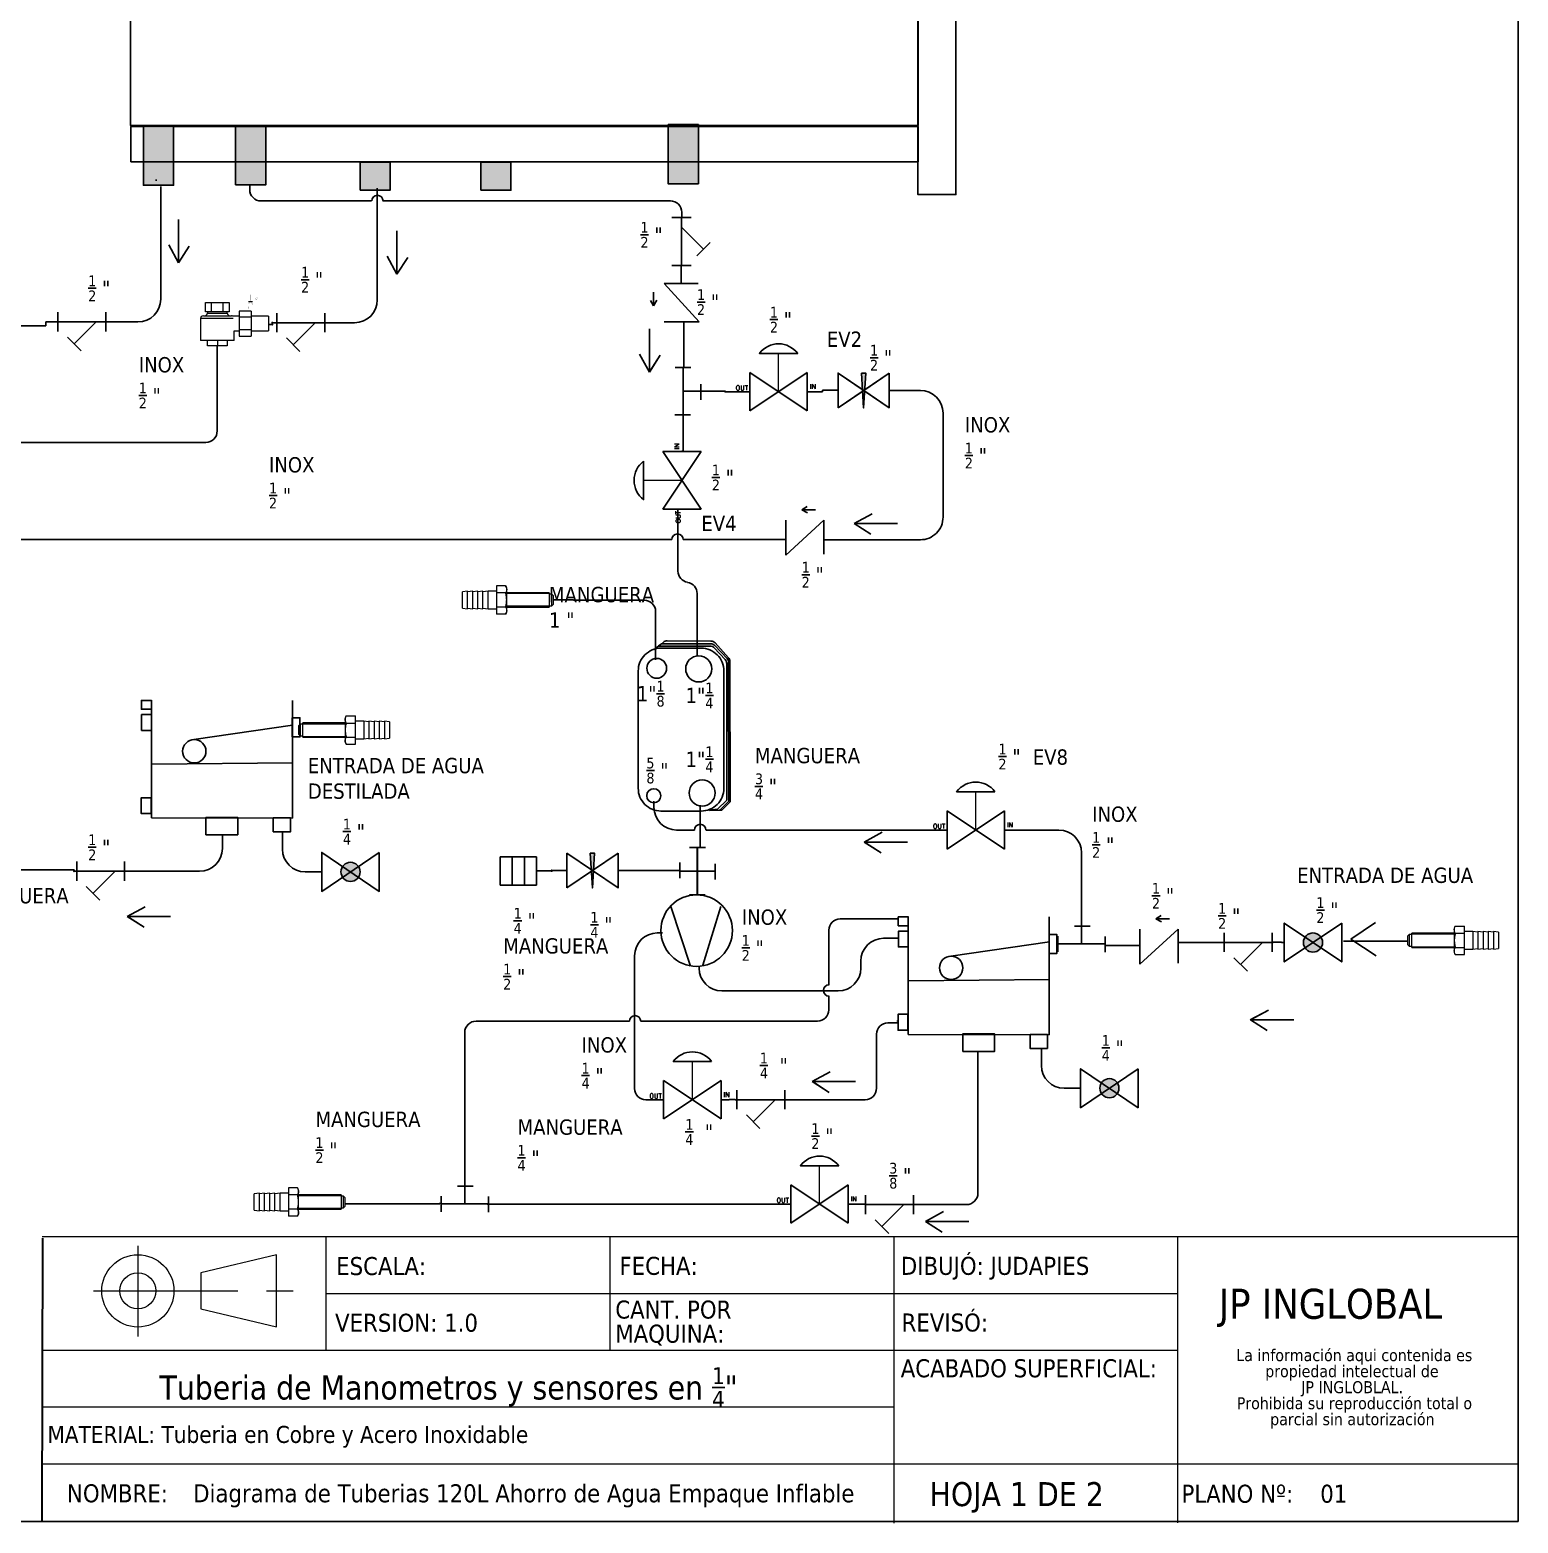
# Model space of a CAD drawing. Header units: millimetres. Extents: x -66 to 265, y 10 to 221.
# Drawn here: x 133.9 to 265, y 9.9 to 141.4 of the extents above; entities that cross this region are included whole.
import ezdxf
from ezdxf.enums import TextEntityAlignment as Align

# ---------------------------------------------------------------- set-up
doc = ezdxf.new("R2010")
doc.units = ezdxf.units.MM
doc.linetypes.add('CENTERX2', pattern=[20.32, 12.7, -2.54, 2.54, -2.54])
for name, color, linetype in [('CONTORNO', 179, 'Continuous'), ('SYMS', 7, 'Continuous'), ('TERMS', 123, 'Continuous'), ('WIRENO', 250, 'Continuous'), ('WIRES', 7, 'Continuous')]:
    doc.layers.add(name, color=color, linetype=linetype)
doc.styles.add('SLDTEXTSTYLE0', font='tahoma.ttf')
doc.styles.add('SLDTEXTSTYLE1', font='tahomabd.ttf')
doc.styles.get("Standard").update_dxf_attribs({"font": 'tahoma.ttf'})
doc.styles.add('WD', font='romans.shx')

# ---------------------------------------------------------------- blocks, each defined once
blk = doc.blocks.new('SW_NOTE_2')
at = {"layer": 'CONTORNO', "color": 0, "char_height": 1.0583, "attachment_point": 2, "style": 'SLDTEXTSTYLE0'}
for s, insert in [('La información aqui contenida es ', (10.29, 1.34)), ('propiedad intelectual de', (10.08, -0.07)), ('JP INGLOBLAL.', (10.1, -1.48)), ('Prohibida su reproducción total o ', (10.3, -2.89)), ('parcial sin autorización', (10.12, -4.3))]:
    blk.add_mtext(s, dxfattribs=dict(at, insert=insert))
blk = doc.blocks.new('SW_NOTE_4')
at = {"color": 0, "linetype": 'Continuous', "lineweight": 0, "char_height": 1.587, "attachment_point": 1, "style": 'SLDTEXTSTYLE0'}
for s, insert in [('CANT. POR ', (0, 2.02)), ('MAQUINA:', (0, -0.1))]:
    blk.add_mtext(s, dxfattribs=dict(at, insert=insert))
blk = doc.blocks.new('HGVA1_BALL_VALVE')
h = blk.add_hatch(color=256)
edge = h.paths.add_edge_path()
edge.add_arc((0, 0), 0.125, 0, 360)
at = {"ltscale": 3.2258}
for p, q in [((-0.375, 0.254), (0.375, -0.254)), ((-0.375, -0.254), (0.375, 0.254)), ((-0.375, 0.254), (-0.375, -0.254)), ((0.375, 0.254), (0.375, -0.254))]:
    blk.add_line(p, q, dxfattribs=at)
at = {"ltscale": 25.4, "flags": 128}
blk.add_lwpolyline([(0.375, 0.254), (0.375, -0.254), (-0.375, 0.254), (-0.375, -0.254)], close=True, dxfattribs=at)
at = {"ltscale": 3.2258}
blk.add_circle((0, 0), 0.125, dxfattribs=at)
at = {"ltscale": 25.4}
blk.add_circle((0, 0), 0.125, dxfattribs=at)
at = {"style": 'WD', "flags": 1}
for tag, height, p in [('INST', 0.125, (0.028, 0.678)), ('LOC', 0.125, (0.011, 0.516)), ('TAG1', 0.125, (0, 0.307)), ('FAMILY', 0.01, (-0.482, -0.121)), ('WDTYPE', 0.01, (-0.475, -0.062)), ('CAT', 0.01, (-0.482, -0.165)), ('MFG', 0.01, (-0.481, -0.197)), ('ASSYCODE', 0.01, (-0.453, -0.226))]:
    blk.add_attdef(tag, text='', height=height, dxfattribs=at).set_placement(p, align=Align.CENTER)
at = {"style": 'WD'}
blk.add_attdef('XREF', text='', height=0.0625, rotation=0.0625, dxfattribs=at).set_placement((0.541, 0.293), align=Align.TOP_CENTER)
blk.add_attdef('TERM01', text='', height=0.0625, dxfattribs=at).set_placement((-0.399, 0.018), align=Align.RIGHT)
for tag, p, height in [('X4TERM01', (-0.375, 0), 0.005), ('X8TERM02', (0, 0), 0.005), ('TERM02', (0.052, -0.037), 0.0625), ('X1TERM03', (0.375, 0), 0.005), ('TERM03', (0.406, 0.036), 0.0625), ('RATING1', (0.409, -0.162), 0.125), ('DESC1', (0.409, -0.341), 0.125), ('DESC2', (0.409, -0.525), 0.125), ('WDTAGALT', (0.409, -0.873), 0.125), ('DESC3', (0.409, -0.715), 0.125)]:
    blk.add_attdef(tag, p, '', height=height, dxfattribs=at)
blk = doc.blocks.new('HST1_STRAINER_Y_TYPE')
at = {"ltscale": 3.2258}
for p, q in [((0, 0.125), (0, -0.125)), ((0.625, 0.125), (0.625, -0.125)), ((0, 0), (0.625, 0)), ((0.125, 0), (0.412, -0.287)), ((0.324, -0.376), (0.501, -0.199))]:
    blk.add_line(p, q, dxfattribs=at)
at = {"style": 'WD', "flags": 1}
for tag, height, p in [('INST', 0.125, (0.33, 0.71)), ('LOC', 0.125, (0.306, 0.549)), ('TAG1', 0.125, (0.324, 0.34)), ('FAMILY', 0.01, (1.09, 0.044)), ('CAT', 0.01, (1.09, -0.001)), ('WDTYPE', 0.01, (1.102, -0.093)), ('MFG', 0.01, (1.092, -0.032)), ('ASSYCODE', 0.01, (1.12, -0.061))]:
    blk.add_attdef(tag, text='', height=height, dxfattribs=at).set_placement(p, align=Align.CENTER)
at = {"style": 'WD'}
for tag, height, p in [('WDTAGALT', 0.125, (0.035, 0.2)), ('TERM01', 0.0625, (-0.024, 0.018))]:
    blk.add_attdef(tag, text='', height=height, dxfattribs=at).set_placement(p, align=Align.RIGHT)
for tag, p, height in [('RATING1', (0.6, 0.18), 0.125), ('X4TERM01', (0, 0), 0.005), ('X1TERM03', (0.625, 0), 0.005), ('TERM03', (0.632, 0.013), 0.0625), ('DESC1', (-0.666, -0.258), 0.125), ('DESC2', (-0.666, -0.442), 0.125), ('X8TERM02', (0.412, -0.287), 0.005), ('TERM02', (0.447, -0.365), 0.0625), ('DESC3', (-0.666, -0.632), 0.125)]:
    blk.add_attdef(tag, p, '', height=height, dxfattribs=at)
blk.add_attdef('XREF', text='', height=0.0625, rotation=0.0625, dxfattribs=at).set_placement((0.649, -0.434), align=Align.TOP_CENTER)
blk = doc.blocks.new('check')
at = {"layer": 'WIRENO'}
for p, q in [((71.43, 162.27), (67.85, 165.55)), ((67.85, 165.55), (67.85, 162.36)), ((68.66, 166.54), (69.94, 166.54)), ((69.94, 166.54), (69.41, 166.25)), ((69.41, 166.25), (69.94, 166.54)), ((69.94, 166.54), (69.44, 166.85)), ((69.44, 166.85), (69.93, 166.54)), ((71.43, 165.55), (71.43, 162.27))]:
    blk.add_line(p, q, dxfattribs=at)
blk = doc.blocks.new('TNueva')
at = {"layer": 'WIRENO'}
for p, q in [((227.056, 75.746), (226.139, 75.746)), ((226.557, 74.707), (226.557, 75.745)), ((225.166, 74.246), (225.166, 75.163)), ((225.184, 74.712), (227.93, 74.712)), ((227.946, 74.232), (227.946, 75.149))]:
    blk.add_line(p, q, dxfattribs=at)
blk = doc.blocks.new('HGVA1_DIAPHRAGM_VALVE2')
at = {"color": 7, "linetype": 'Continuous', "lineweight": 0, "ltscale": 3.2258}
for p, q in [((-0.25, 0.5), (0.25, 0.5)), ((0, 0), (0, 0.5))]:
    blk.add_line(p, q, dxfattribs=at)
for p, q in [((-0.375, -0.25), (-0.375, 0.25)), ((-0.375, -0.25), (0.375, 0.25)), ((-0.375, 0.25), (0.375, -0.25)), ((0.375, -0.25), (0.375, 0.25))]:
    blk.add_line(p, q)
at = {"ltscale": 25.4, "flags": 128}
blk.add_lwpolyline([(0.25, 0.5, 0.5), (-0.25, 0.5)], format="xyb", close=True, dxfattribs=at)
at = {"style": 'WD', "flags": 1}
for tag, p in [('INST', (-0.469, 0.748)), ('LOC', (-0.469, 0.587)), ('TAG1', (-0.469, 0.378))]:
    blk.add_attdef(tag, text='', height=0.125, dxfattribs=at).set_placement(p, align=Align.RIGHT)
at = {"style": 'WD'}
blk.add_attdef('XREF', text='', height=0.0625, rotation=0.0625, dxfattribs=at).set_placement((0.518, 0.271), align=Align.TOP_CENTER)
blk.add_attdef('TERM01', text='', height=0.0625, dxfattribs=at).set_placement((-0.399, 0.018), align=Align.RIGHT)
for tag, p, height in [('X4TERM01', (-0.375, 0), 0.005), ('X1TERM02', (0.375, 0), 0.005), ('TERM02', (0.406, 0.036), 0.0625), ('RATING1', (0.388, -0.162), 0.125), ('DESC1', (0.388, -0.378), 0.125), ('DESC2', (0.388, -0.562), 0.125), ('DESC3', (0.388, -0.752), 0.125), ('WDTAGALT', (0.388, -0.907), 0.125)]:
    blk.add_attdef(tag, p, '', height=height, dxfattribs=at)
at = {"style": 'WD', "flags": 1}
for tag, p in [('WDTYPE', (-0.154, -0.127)), ('FAMILY', (-0.143, -0.17)), ('CAT', (-0.143, -0.215)), ('MFG', (-0.141, -0.246)), ('ASSYCODE', (-0.113, -0.275))]:
    blk.add_attdef(tag, text='', height=0.01, dxfattribs=at).set_placement(p, align=Align.CENTER)
blk = doc.blocks.new('RESERVA')
at = {"layer": 'WIRENO'}
for p, q in [((301.32, 73.69), (301.32, 59.85)), ((317.87, 59.8), (317.87, 73.64)), ((317.89, 70.73), (306.31, 69.05)), ((301.36, 66.16), (317.9, 66.3)), ((301.32, 59.85), (317.87, 59.8))]:
    blk.add_line(p, q, dxfattribs=at)
for points in [[(317.85, 71.6), (318.75, 71.6), (318.75, 69.35), (317.85, 69.35)], [(307.72, 57.86), (311.45, 57.86), (311.45, 59.9), (307.72, 59.9)]]:
    blk.add_lwpolyline(points, close=True, dxfattribs=at)
blk.add_circle((306.35, 67.67), 1.37, dxfattribs=at)
blk = doc.blocks.new('RESERVORIO')
at = {"layer": 'WIRENO'}
for points in [[(211.28, 63.25), (210.4, 63.25), (210.4, 62.48), (211.28, 62.48)], [(211.28, 62), (210.41, 62), (210.41, 60.61), (211.28, 60.61)], [(211.26, 54.68), (210.39, 54.68), (210.39, 53.28), (211.26, 53.28)], [(222.01, 52.91), (223.54, 52.91), (223.54, 51.68), (222.01, 51.68)]]:
    blk.add_lwpolyline(points, close=True, dxfattribs=at)
at = {"layer": 'WIRENO', "xscale": 0.75, "yscale": 0.75, "zscale": 0.75}
blk.add_blockref('RESERVA', (-14.7, 8.02), dxfattribs=at)
blk = doc.blocks.new('Bomba Vacio')
at = {"layer": 'WIRENO'}
for p, q in [((222.52, 152.69), (218.83, 163.9)), ((224.82, 152.84), (228.2, 163.9))]:
    blk.add_line(p, q, dxfattribs=at)
blk.add_circle((223.65, 159.36), 6.72, dxfattribs=at)
blk = doc.blocks.new('Enfriador')
at = {"layer": 'WIRENO'}
for p, q in [((76.64, 111.66), (76.9, 111.86)), ((76.9, 111.86), (81.23, 111.86)), ((76.92, 111.85), (77.07, 111.98)), ((77.4, 112.11), (81.25, 112.09)), ((81.62, 111.92), (82.8, 110.62)), ((76.26, 111.34), (76.63, 111.64)), ((76.63, 111.64), (81.18, 111.64)), ((81.54, 111.48), (82.5, 110.46)), ((81.6, 111.7), (82.68, 110.55)), ((82.64, 110.12), (82.64, 98.09)), ((82.81, 110.21), (82.83, 98)), ((82.93, 110.28), (82.95, 97.94)), ((82.64, 98.09), (81.83, 97.28)), ((82.83, 98), (82.04, 97.21)), ((82.95, 97.94), (82.22, 97.21)), ((81.83, 97.28), (81.1, 97.21)), ((82.04, 97.21), (81.17, 97.18)), ((82.22, 97.21), (81.97, 97.21))]:
    blk.add_line(p, q, dxfattribs=at)
blk.add_lwpolyline([(76.85, 111.46), (80.39, 111.46, -0.414214), (82.39, 109.46), (82.39, 99.12, -0.414214), (80.39, 97.12), (76.85, 97.12, -0.414214), (74.85, 99.12), (74.85, 109.46, -0.414214)], format="xyb", close=True, dxfattribs=at)
for centre, radius in [((76.48, 109.69), 0.873), ((80.18, 109.64), 1.15), ((76.22, 98.47), 0.619), ((80.48, 98.71), 1.15)]:
    blk.add_circle(centre, radius, dxfattribs=at)
for centre, start, end in [((77.4, 111.61), 89.7511, 131.1584), ((81.23, 111.36), 43.2563, 90), ((81.25, 111.59), 42.2685, 89.7511), ((81.18, 111.14), 43.3911, 90), ((82.31, 110.21), 0.0807, 43.2563), ((82.43, 110.28), 0.0522, 42.2685), ((82.14, 110.12), 0, 43.3911)]:
    blk.add_arc(centre, 0.5, start, end, dxfattribs=at)
blk = doc.blocks.new('HGVA1_NEADLE_VALVE')
blk.add_hatch(color=256).paths.add_polyline_path([(-0.034, 0.255), (0.03, 0.255), (-0.002, -0.255)])
at = {"ltscale": 3.2258}
for p, q in [((-0.375, 0.254), (0.375, -0.254)), ((-0.375, -0.254), (0.375, 0.254)), ((-0.375, 0.254), (-0.375, -0.254)), ((0.03, 0.255), (-0.034, 0.255)), ((-0.034, 0.255), (-0.002, -0.255)), ((0.03, 0.255), (-0.002, -0.255)), ((0.375, 0.254), (0.375, -0.254))]:
    blk.add_line(p, q, dxfattribs=at)
at = {"ltscale": 25.4, "flags": 128}
for points in [[(-0.375, -0.254), (-0.375, 0.254), (0, 0)], [(-0.034, 0.255), (0.03, 0.255), (-0.002, -0.255)], [(0.375, 0.254), (0.375, -0.254), (0, 0)]]:
    blk.add_lwpolyline(points, close=True, dxfattribs=at)
at = {"style": 'WD', "flags": 1}
for tag, height, p in [('INST', 0.125, (0.026, 0.682)), ('LOC', 0.125, (0.009, 0.52)), ('TAG1', 0.125, (-0.002, 0.311)), ('FAMILY', 0.01, (-0.145, -0.188)), ('WDTYPE', 0.01, (-0.122, -0.14)), ('CAT', 0.01, (-0.145, -0.232)), ('MFG', 0.01, (-0.143, -0.263)), ('ASSYCODE', 0.01, (-0.115, -0.293))]:
    blk.add_attdef(tag, text='', height=height, dxfattribs=at).set_placement(p, align=Align.CENTER)
at = {"style": 'WD'}
blk.add_attdef('XREF', text='', height=0.0625, rotation=0.0625, dxfattribs=at).set_placement((0.516, 0.298), align=Align.TOP_CENTER)
blk.add_attdef('TERM01', text='', height=0.0625, dxfattribs=at).set_placement((-0.399, 0.018), align=Align.RIGHT)
for tag, p, height in [('X4TERM01', (-0.375, 0), 0.005), ('X1TERM02', (0.375, 0), 0.005), ('TERM02', (0.406, 0.036), 0.0625), ('RATING1', (0.399, -0.148), 0.125), ('DESC1', (0.399, -0.313), 0.125), ('DESC2', (0.399, -0.497), 0.125), ('DESC3', (0.399, -0.686), 0.125), ('WDTAGALT', (0.399, -0.858), 0.125)]:
    blk.add_attdef(tag, p, '', height=height, dxfattribs=at)
blk = doc.blocks.new('HFI1_DRAIN_SILENCER')
for p, q in [((0.32, 0.125), (0, 0.125)), ((0, 0.125), (0, -0.125)), ((0.106, 0.125), (0.106, -0.125)), ((0.213, -0.125), (0.213, 0.125)), ((0.32, -0.125), (0.32, 0.125)), ((0, -0.125), (0.32, -0.125))]:
    blk.add_line(p, q)
at = {"style": 'WD'}
for tag, height, p in [('WDTAGALT', 0.125, (0.067, 0.187)), ('TERM01', 0.0625, (-0.025, 0.02))]:
    blk.add_attdef(tag, text='', height=height, dxfattribs=at).set_placement(p, align=Align.RIGHT)
for tag, p, height in [('RATING1', (0.105, 0.185), 0.125), ('X4TERM01', (0, 0), 0.005), ('X1TERM02', (0.32, 0), 0.005), ('TERM02', (0.327, 0.013), 0.0625), ('DESC1', (-0.829, -0.4), 0.125), ('DESC2', (-0.829, -0.584), 0.125), ('DESC3', (-0.829, -0.774), 0.125)]:
    blk.add_attdef(tag, p, '', height=height, dxfattribs=at)
at = {"style": 'WD', "flags": 1}
for tag, height, p in [('FAMILY', 0.01, (0.391, -0.029)), ('CAT', 0.01, (0.391, -0.073)), ('MFG', 0.01, (0.393, -0.104)), ('ASSYCODE', 0.01, (0.421, -0.134)), ('INST', 0.125, (0.357, -0.303)), ('LOC', 0.125, (0.334, -0.464)), ('WDTYPE', 0.01, (0.548, -0.276)), ('TAG1', 0.125, (0.352, -0.673))]:
    blk.add_attdef(tag, text='', height=height, dxfattribs=at).set_placement(p, align=Align.CENTER)
at = {"style": 'WD'}
blk.add_attdef('XREF', text='', height=0.0625, rotation=0.0625, dxfattribs=at).set_placement((0.642, -0.084), align=Align.TOP_CENTER)
blk = doc.blocks.new('WDDOT')
for radius in [0.03, 0.0187, 0.00929]:
    blk.add_circle((0, 0), radius)
blk = doc.blocks.new('Trampo')
for points in [[(117.75, 258.35), (117.2, 257.8), (116.17, 257.8), (115.68, 257.31), (115.68, 256.33), (117.7, 256.33), (117.7, 256.27), (115.61, 256.27), (115.61, 257.34), (116.16, 257.87), (117.18, 257.87), (117.66, 258.37), (117.66, 258.86), (117.18, 259.34), (116.17, 259.34), (115.68, 258.85), (115.63, 258.9), (116.16, 259.43), (117.2, 259.43), (117.75, 258.88)], [(117.18, 260.47), (116.16, 260.47), (116.16, 260.53), (116.64, 260.53), (116.64, 263.49), (116.17, 263.03), (116.12, 263.08), (116.65, 263.61), (116.7, 263.61), (116.7, 260.53), (117.18, 260.53)], [(119.73, 262.17), (119, 260.7), (118.92, 260.75), (119.65, 262.2)], [(120.48, 262.17), (119.73, 260.7), (119.65, 260.75), (120.39, 262.2)]]:
    blk.add_hatch(color=7).paths.add_polyline_path(points)
at = {"color": 7, "linetype": 'Continuous', "lineweight": 15}
for points in [[(93.14, 259.47), (105.47, 259.47), (105.47, 254.69), (93.14, 254.69)], [(93.14, 254.69), (93.14, 259.47), (93.14, 259.47)], [(96.24, 254.69), (96.24, 259.47), (96.24, 259.47)], [(102.39, 254.69), (102.39, 259.47), (102.39, 259.47)], [(90.48, 251.05), (90.48, 239.82), (90.48, 239.82)], [(91.97, 252.49), (106.66, 252.49), (106.66, 252.49)], [(94.17, 254.69), (94.17, 253.97), (94.17, 253.97)], [(104.46, 253.97), (104.46, 254.69), (104.46, 254.69)], [(110.68, 252.31), (107.39, 252.31), (107.39, 252.31)], [(116.95, 255.02), (110.68, 255.02), (110.68, 241.9), (116.95, 241.9)], [(116.95, 251.77), (110.68, 251.77), (110.68, 251.77)], [(116.95, 255.02), (116.95, 241.9), (116.95, 241.9)], [(126.1, 252.31), (116.95, 252.31), (116.95, 252.31)], [(126.1, 252.31), (126.1, 244.62), (126.1, 244.62)], [(108.15, 239.82), (108.15, 244.62), (108.15, 244.62)], [(108.15, 244.62), (110.68, 244.62), (110.68, 244.62)], [(116.95, 245.16), (110.68, 245.16), (110.68, 245.16)], [(116.95, 244.62), (126.1, 244.62), (126.1, 244.62)], [(107.93, 239.65), (90.7, 239.65), (90.7, 239.65)], [(104.46, 239.65), (104.46, 236.73), (94.17, 236.73), (94.17, 239.65)], [(99.3, 239.65), (99.3, 236.73), (99.3, 236.73)]]:
    blk.add_lwpolyline(points, dxfattribs=at)
at = {"color": 7, "linetype": 'Continuous', "lineweight": 20}
blk.add_lwpolyline([(115.59, 259.99), (117.71, 259.99), (117.71, 259.99)], dxfattribs=at)
at = {"color": 8, "linetype": 'Continuous', "lineweight": 15}
for points in [[(107.64, 251.05), (90.48, 251.05), (90.48, 251.05)], [(94.17, 253.97), (104.46, 253.97), (104.46, 253.97)], [(90.48, 239.82), (108.15, 239.82), (108.15, 239.82)]]:
    blk.add_lwpolyline(points, dxfattribs=at)
at = {"color": 7, "linetype": 'Continuous', "lineweight": 15}
for points in [[(91.94, 252.53), (91.14, 252.53), (90.48, 251.88), (90.48, 251.07)], [(92.66, 252.53), (93.48, 252.53), (94.12, 253.19), (94.12, 254)], [(104.46, 254), (104.46, 253.19), (105.12, 252.53), (105.92, 252.53)], [(107.36, 252.34), (107.12, 252.46), (106.89, 252.53), (106.64, 252.53)], [(90.48, 239.85), (90.48, 239.74), (90.56, 239.65), (90.68, 239.65)], [(107.92, 239.65), (108.02, 239.65), (108.1, 239.74), (108.1, 239.85)]]:
    blk.add_open_spline(points, degree=3, dxfattribs=at)
blk = doc.blocks.new('Acople Estriado')
at = {"color": 7, "linetype": 'Continuous', "lineweight": 15}
for p, q in [((6.78, 5.633), (6.78, 5.138)), ((6.78, 5.633), (6.947, 5.633)), ((6.811, 5.678), (6.796, 5.663)), ((6.796, 5.663), (6.796, 5.633)), ((6.931, 5.663), (6.796, 5.663)), ((6.811, 5.678), (6.916, 5.678)), ((6.931, 5.663), (6.916, 5.678)), ((6.931, 5.633), (6.931, 5.663)), ((6.947, 5.138), (6.947, 5.633)), ((6.721, 5.138), (6.699, 5.126)), ((6.699, 5.126), (6.699, 5.019)), ((6.74, 5.138), (6.721, 5.138)), ((6.864, 5.138), (6.74, 5.138)), ((6.781, 5.126), (6.781, 5.019)), ((6.988, 5.138), (6.864, 5.138)), ((6.946, 5.126), (6.946, 5.019)), ((7.007, 5.138), (6.988, 5.138)), ((7.029, 5.126), (7.007, 5.138)), ((7.029, 5.126), (7.029, 5.019)), ((6.699, 5.019), (6.781, 5.019)), ((6.761, 5.019), (6.761, 4.922)), ((6.761, 4.922), (6.769, 4.862)), ((6.864, 4.922), (6.761, 4.922)), ((6.781, 5.019), (6.946, 5.019)), ((6.967, 4.922), (6.864, 4.922)), ((6.946, 5.019), (7.029, 5.019)), ((6.959, 4.862), (6.967, 4.922)), ((6.967, 4.922), (6.967, 5.019)), ((6.761, 4.862), (6.769, 4.802)), ((6.864, 4.862), (6.761, 4.862)), ((6.761, 4.802), (6.769, 4.742)), ((6.864, 4.802), (6.761, 4.802)), ((6.761, 4.742), (6.769, 4.682)), ((6.864, 4.742), (6.761, 4.742)), ((6.967, 4.862), (6.864, 4.862)), ((6.967, 4.802), (6.864, 4.802)), ((6.967, 4.742), (6.864, 4.742)), ((6.959, 4.802), (6.967, 4.862)), ((6.959, 4.742), (6.967, 4.802)), ((6.959, 4.682), (6.967, 4.742)), ((6.761, 4.682), (6.769, 4.622)), ((6.864, 4.682), (6.761, 4.682)), ((6.864, 4.622), (6.769, 4.622)), ((6.967, 4.682), (6.864, 4.682)), ((6.959, 4.622), (6.864, 4.622)), ((6.959, 4.622), (6.967, 4.682))]:
    blk.add_line(p, q, dxfattribs=at)
at = {"color": 7, "linetype": 'Continuous', "lineweight": 0}
for p, q in [((6.79, 5.633), (6.79, 5.138)), ((6.938, 5.633), (6.938, 5.138))]:
    blk.add_line(p, q, dxfattribs=at)
at = {"color": 7, "linetype": 'Continuous', "lineweight": 15}
for points, knots in [([(6.699, 5.126), (6.706, 5.13), (6.712, 5.133), (6.726, 5.137), (6.733, 5.138), (6.74, 5.138)], [0, 0, 0, 0, 0.5, 0.5, 1, 1, 1, 1]), ([(6.74, 5.138), (6.744, 5.138), (6.747, 5.138), (6.754, 5.137), (6.757, 5.136), (6.768, 5.133), (6.775, 5.13), (6.781, 5.126)], [0, 0, 0, 0, 0.25, 0.25, 0.5, 0.5, 1, 1, 1, 1]), ([(6.864, 5.138), (6.85, 5.138), (6.836, 5.137), (6.808, 5.133), (6.795, 5.13), (6.781, 5.126)], [0, 0, 0, 0, 0.5, 0.5, 1, 1, 1, 1]), ([(6.946, 5.126), (6.933, 5.13), (6.919, 5.133), (6.892, 5.137), (6.878, 5.138), (6.864, 5.138)], [0, 0, 0, 0, 0.5, 0.5, 1, 1, 1, 1]), ([(6.946, 5.126), (6.953, 5.13), (6.96, 5.133), (6.974, 5.137), (6.981, 5.138), (6.988, 5.138)], [0, 0, 0, 0, 0.5, 0.5, 1, 1, 1, 1]), ([(6.988, 5.138), (6.991, 5.138), (6.995, 5.138), (7.002, 5.137), (7.005, 5.136), (7.015, 5.133), (7.022, 5.13), (7.029, 5.126)], [0, 0, 0, 0, 0.25, 0.25, 0.5, 0.5, 1, 1, 1, 1])]:
    blk.add_open_spline(points, degree=3, knots=knots, dxfattribs=at)

msp = doc.modelspace()

# ---------------------------------------------------------------- hatches: boundary and pattern name
at = {"layer": 'WIRENO'}
h = msp.add_hatch(dxfattribs=at)
h.set_pattern_fill('AR-CONC', color=256)
h.paths.add_polyline_path([(101.3, 138.28), (101.3, 137.08), (98.24, 137.08), (98.24, 135.57), (101.31, 135.57), (101.31, 134.08), (103.4, 136.17)])
h.paths.add_polyline_path([(97.73, 116.8), (96.23, 116.8), (96.23, 113.73), (94.73, 113.73), (96.82, 111.64), (98.93, 113.73), (97.73, 113.73)])
h.paths.add_polyline_path([(121.65, 101.49), (119.55, 99.4), (121.65, 97.29), (121.65, 98.49), (124.72, 98.49), (124.72, 99.99), (121.65, 99.99)])
h.paths.add_polyline_path([(100.12, 84.73), (98.62, 84.73), (98.62, 81.67), (97.12, 81.67), (99.21, 79.57), (101.32, 81.67), (100.12, 81.67)])
h.paths.add_polyline_path([(204.83, 49.61), (204.83, 48.41), (201.77, 48.41), (201.77, 46.9), (204.83, 46.9), (204.83, 45.41), (206.93, 47.5)])
h.paths.add_polyline_path([(236.86, 94.98), (233.8, 94.98), (233.8, 96.48), (231.7, 94.39), (233.8, 92.28), (233.8, 93.48), (236.86, 93.48)])
h = msp.add_hatch(color=256, dxfattribs=at)
h.dxf.hatch_style = 1
h.paths.add_polyline_path([(192.8, 133.04), (190.13, 133.04), (190.13, 127.83), (192.8, 127.83)])
h = msp.add_hatch(color=256, dxfattribs=at)
h.dxf.hatch_style = 1
h.paths.add_polyline_path([(143.92, 129.63), (143.92, 127.7), (146.58, 127.7), (146.58, 129.63)])
h.paths.add_polyline_path([(146.58, 132.73), (143.92, 132.73), (143.92, 129.63), (146.58, 129.63)])
h = msp.add_hatch(color=256, dxfattribs=at)
h.dxf.hatch_style = 1
h.paths.add_polyline_path([(152.04, 129.67), (152.04, 127.74), (154.71, 127.74), (154.71, 129.67)])
h.paths.add_polyline_path([(154.71, 132.78), (152.04, 132.78), (152.04, 129.67), (154.71, 129.67)])
h = msp.add_hatch(color=256, dxfattribs=at)
h.dxf.hatch_style = 1
h.paths.add_polyline_path([(165.65, 129.74), (163, 129.74), (163, 127.25), (165.65, 127.25)])
h = msp.add_hatch(color=256, dxfattribs=at)
h.dxf.hatch_style = 1
h.paths.add_polyline_path([(176.29, 129.74), (173.65, 129.74), (173.65, 127.25), (176.29, 127.25)])
h = msp.add_hatch(dxfattribs=at)
h.set_pattern_fill('AR-CONC', color=256, scale=0.5)
h.set_pattern_definition([(50, (111.784, 24.14), (91.09, -7.97), [9.525, -104.775]), (355, (111.78, 24.14), (-17.62, 95.53), [7.62, -83.82]), (100.45, (119.375, 23.47), (73.47, 87.56), [8.095, -89.045]), (46.18, (111.78, 49.54), (135.54, -21.02), [14.29, -157.16]), (96.64, (123.08, 47.79), (118.7, 123.71), [12.14, -133.57]), (351.18, (111.78, 49.54), (118.7, 123.71), [11.43, -125.73]), (21, (124.484, 43.19), (75.81, -51.13), [9.525, -104.775]), (326, (124.48, 43.19), (30.9, 92.09), [7.62, -83.82]), (71.45, (130.8, 38.93), (106.71, 40.96), [8.095, -89.045]), (37.5, (111.784, 24.138), (1.544, 42.278), [0, -82.804, 0, -85.09, 0, -84.1375]), (7.5, (111.784, 24.138), (33.41, 50.09), [0, -48.514, 0, -80.899, 0, -32.0675]), (327.5, (83.463, 24.138), (67.795, -2.864), [0, -31.75, 0, -99.06, 0, -131.445]), (317.5, (70.763, 24.14), (74.065, 12.713), [0, -41.275, 0, -65.786, 0, -93.345])])
h.paths.add_polyline_path([(155.99, 100.43), (158.09, 102.52), (156.89, 102.52), (156.89, 105.59), (155.39, 105.59), (155.39, 102.52), (153.89, 102.52)])
h = msp.add_hatch(dxfattribs=at)
h.set_pattern_fill('AR-CONC', color=256, scale=0.5)
h.set_pattern_definition([(50, (190.336, 15.9), (91.09, -7.97), [9.525, -104.775]), (355, (190.34, 15.9), (-17.62, 95.53), [7.62, -83.82]), (100.45, (197.93, 15.24), (73.47, 87.56), [8.095, -89.045]), (46.18, (190.34, 41.3), (135.54, -21.02), [14.29, -157.16]), (96.64, (201.63, 39.55), (118.7, 123.71), [12.14, -133.57]), (351.18, (190.34, 41.3), (118.7, 123.71), [11.43, -125.73]), (21, (203.036, 34.95), (75.81, -51.13), [9.525, -104.775]), (326, (203.04, 34.95), (30.9, 92.09), [7.62, -83.82]), (71.45, (209.35, 30.69), (106.71, 40.96), [8.095, -89.045]), (37.5, (190.336, 15.9), (1.544, 42.278), [0, -82.804, 0, -85.09, 0, -84.1375]), (7.5, (190.336, 15.9), (33.41, 50.09), [0, -48.514, 0, -80.899, 0, -32.0675]), (327.5, (162.015, 15.9), (67.795, -2.864), [0, -31.75, 0, -99.06, 0, -131.445]), (317.5, (149.315, 15.9), (74.065, 12.713), [0, -41.275, 0, -65.786, 0, -93.345])])
h.paths.add_polyline_path([(233.8, 93.48), (236.86, 93.48), (236.86, 94.98), (233.8, 94.98), (233.8, 96.48), (231.7, 94.39), (233.8, 92.28)])
h = msp.add_hatch(dxfattribs=at)
h.set_pattern_fill('AR-CONC', color=256, scale=0.5)
h.set_pattern_definition([(50, (160.04, -29.775), (91.09, -7.97), [9.525, -104.775]), (355, (160.04, -29.78), (-17.62, 95.53), [7.62, -83.82]), (100.45, (167.63, -30.44), (73.47, 87.56), [8.095, -89.045]), (46.18, (160.04, -4.38), (135.54, -21.02), [14.29, -157.16]), (96.64, (171.33, -6.13), (118.7, 123.71), [12.14, -133.57]), (351.18, (160.04, -4.38), (118.7, 123.71), [11.43, -125.73]), (21, (172.74, -10.725), (75.81, -51.13), [9.525, -104.775]), (326, (172.74, -10.73), (30.9, 92.09), [7.62, -83.82]), (71.45, (179.06, -14.99), (106.71, 40.96), [8.095, -89.045]), (37.5, (160.04, -29.775), (1.544, 42.278), [0, -82.804, 0, -85.09, 0, -84.1375]), (7.5, (160.04, -29.775), (33.41, 50.09), [0, -48.514, 0, -80.899, 0, -32.0675]), (327.5, (131.717, -29.775), (67.795, -2.864), [0, -31.75, 0, -99.06, 0, -131.445]), (317.5, (119.02, -29.775), (74.065, 12.713), [0, -41.275, 0, -65.786, 0, -93.345])])
h.paths.add_polyline_path([(204.83, 46.9), (204.83, 45.41), (206.93, 47.5), (204.83, 49.61), (204.83, 48.41), (201.77, 48.41), (201.77, 46.9)])

# ---------------------------------------------------------------- linework, layer by layer
at = {"color": 7, "linetype": 'Continuous'}
for p, q in [((265, 10), (265, 205)), ((15, 10), (265, 10))]:
    msp.add_line(p, q, dxfattribs=at)
at = {"color": 7, "linetype": 'CENTERX2', "lineweight": 0}
for p, q in [((265, 51.17), (265, 10)), ((143.43, 34.29), (143.43, 26.3)), ((139.53, 30.32), (157.1, 30.32)), ((134.96, 10), (265, 10))]:
    msp.add_line(p, q, dxfattribs=at)
at = {"color": 7, "linetype": 'Continuous', "lineweight": 30}
msp.add_line((135.02, 34.97), (134.96, 10), dxfattribs=at)
at = {"color": 7, "linetype": 'Continuous', "lineweight": 0}
for p, q in [((265, 35.07), (135, 35.07)), ((160, 35.09), (160, 25.07)), ((185, 35.07), (185, 25.07)), ((210, 35.07), (210, 9.87)), ((235, 35.07), (235, 9.9)), ((155.64, 33.5), (148.97, 31.91)), ((155.64, 27.15), (155.64, 33.5)), ((148.97, 31.91), (148.97, 28.74)), ((235, 30.07), (160, 30.07)), ((148.97, 28.74), (155.64, 27.15)), ((235, 25.07), (134.99, 25.07)), ((210, 20.07), (134.99, 20.07)), ((265, 15.07), (134.99, 15.07))]:
    msp.add_line(p, q, dxfattribs=at)
for radius in [3.18, 1.59]:
    msp.add_circle((143.43, 30.32), radius, dxfattribs=at)
at = {"layer": 'WIRENO'}
for p, q in [((147.01, 124.67), (147.01, 120.85)), ((166.25, 123.67), (166.25, 119.86)), ((147.01, 120.85), (146.15, 122.44)), ((146.15, 122.44), (147.01, 120.85)), ((147.01, 120.85), (147.96, 122.33)), ((147.96, 122.33), (147.01, 120.86)), ((166.25, 119.86), (165.39, 121.44)), ((165.39, 121.44), (166.25, 119.86)), ((166.25, 119.86), (167.2, 121.34)), ((167.2, 121.34), (166.25, 119.87)), ((188.48, 115.06), (188.48, 111.24)), ((188.48, 111.24), (187.61, 112.82)), ((187.61, 112.82), (188.48, 111.24)), ((188.48, 111.24), (189.42, 112.72)), ((189.42, 112.72), (188.48, 111.25)), ((206.52, 97.9), (208.1, 98.76)), ((208.1, 98.76), (206.52, 97.9)), ((210.33, 97.9), (206.52, 97.9)), ((206.52, 97.9), (208, 96.95)), ((208, 96.95), (206.53, 97.9)), ((207.41, 69.84), (208.99, 70.71)), ((208.99, 70.71), (207.41, 69.84)), ((211.22, 69.84), (207.41, 69.84)), ((207.41, 69.84), (208.89, 68.9)), ((208.89, 68.9), (207.42, 69.84)), ((142.5, 63.29), (144.08, 64.15)), ((144.08, 64.15), (142.5, 63.29)), ((146.31, 63.29), (142.5, 63.29)), ((142.5, 63.29), (143.98, 62.35)), ((143.98, 62.35), (142.51, 63.29)), ((252.44, 62.76), (250.27, 61.29)), ((249.63, 61.13), (255.3, 61.13)), ((250.27, 61.29), (252.5, 59.82)), ((241.41, 54.18), (243, 55.05)), ((245.23, 54.18), (241.41, 54.18)), ((243, 55.05), (241.42, 54.18)), ((241.42, 54.18), (242.9, 53.24)), ((242.9, 53.24), (241.43, 54.18)), ((202.83, 48.75), (204.41, 49.61)), ((204.41, 49.61), (202.83, 48.75)), ((206.64, 48.75), (202.83, 48.75)), ((202.83, 48.75), (204.31, 47.8)), ((204.31, 47.8), (202.84, 48.75)), ((212.8, 36.44), (214.38, 37.3)), ((214.38, 37.3), (212.8, 36.44)), ((216.61, 36.44), (212.8, 36.44)), ((212.8, 36.44), (214.28, 35.49)), ((214.28, 35.49), (212.81, 36.44))]:
    msp.add_line(p, q, dxfattribs=at)
for points in [[(212.13, 170.93), (215.48, 170.93), (215.48, 126.87), (212.13, 126.87)], [(142.78, 164.19), (212.15, 164.19), (212.15, 132.96), (142.78, 132.96)], [(142.8, 129.76), (212.16, 129.76), (212.16, 132.86), (142.8, 132.86)], [(143.92, 132.92), (146.58, 132.92), (146.58, 127.7), (143.92, 127.7)], [(152.04, 132.96), (154.71, 132.96), (154.71, 127.74), (152.04, 127.74)], [(190.13, 133.04), (192.8, 133.04), (192.8, 127.83), (190.13, 127.83)], [(163, 127.25), (165.65, 127.25), (165.65, 129.74), (163, 129.74)], [(173.65, 127.25), (176.29, 127.25), (176.29, 129.74), (173.65, 129.74)]]:
    msp.add_lwpolyline(points, close=True, dxfattribs=at)
at = {"layer": 'WIRES'}
for p, q in [((144.99, 128.13), (145.09, 128.13)), ((145.44, 117.66), (145.44, 127.59)), ((153.28, 127.74), (153.28, 127.31)), ((154.28, 126.31), (164.02, 126.31)), ((164.52, 117.59), (164.52, 127.44)), ((165.02, 126.31), (172.25, 126.31)), ((172.25, 126.31), (190.33, 126.31)), ((191.33, 125.31), (191.33, 124.85)), ((191.29, 119.03), (191.29, 120.63)), ((191.34, 120.63), (191.31, 120.63)), ((131.47, 115.31), (135.33, 115.31)), ((135.33, 115.31), (135.33, 115.66)), ((135.33, 115.66), (136.39, 115.66)), ((140.61, 115.66), (143.44, 115.66)), ((154.93, 115.43), (155.27, 115.43)), ((155.27, 115.43), (155.27, 115.59)), ((155.27, 115.59), (155.67, 115.59)), ((159.89, 115.59), (162.52, 115.59)), ((191.53, 111.64), (191.53, 115.71)), ((150.42, 106.05), (150.42, 113.56)), ((193.01, 109.55), (195.17, 109.55)), ((195.17, 109.55), (195.17, 109.51)), ((195.17, 109.51), (197.33, 109.51)), ((202.39, 109.51), (203.74, 109.51)), ((203.74, 109.51), (203.74, 109.65)), ((203.74, 109.65), (205.09, 109.65)), ((209.61, 109.62), (212.35, 109.62)), ((191.46, 104.34), (191.46, 107.47)), ((214.35, 107.62), (214.35, 98.47)), ((128.44, 105.05), (149.42, 105.05)), ((191.35, 104.24), (191.45, 104.34)), ((191.35, 104.24), (191.44, 104.24)), ((191, 93.71), (191, 99.17)), ((191, 99.17), (191.35, 99.17)), ((190.46, 96.48), (128.94, 96.48)), ((191.46, 96.48), (200.5, 96.48)), ((200.5, 96.48), (200.5, 96.54)), ((203.86, 96.47), (203.86, 96.52)), ((212.35, 96.47), (203.86, 96.47)), ((180.91, 91.19), (180.02, 91.19)), ((181.81, 91.17), (180.91, 91.17)), ((188.04, 91.15), (181.81, 91.15)), ((192.69, 86.24), (192.69, 91.73)), ((189.03, 90.11), (189.03, 85.91)), ((188.88, 72.91), (188.88, 73.44)), ((192.95, 69.37), (192.95, 73.11)), ((150.87, 69.28), (150.87, 70.49)), ((156.17, 70.72), (156.17, 69.22)), ((192.46, 70.91), (190.88, 70.91)), ((214.7, 70.91), (193.47, 70.91)), ((224.54, 70.91), (219.76, 70.91)), ((226.54, 62.42), (226.54, 68.91)), ((137.81, 67.4), (127.07, 67.4)), ((137.81, 67.28), (137.81, 67.4)), ((138.04, 67.28), (137.81, 67.28)), ((137.81, 67.28), (137.81, 67.28)), ((142.26, 67.28), (148.87, 67.28)), ((158.17, 67.22), (159.63, 67.22)), ((178.55, 67.3), (179.88, 67.3)), ((179.88, 67.3), (179.88, 67.34)), ((179.88, 67.34), (181.22, 67.34)), ((185.72, 67.34), (191.13, 67.34)), ((194.27, 67.41), (194.27, 67.35)), ((189.18, 61.84), (189.65, 61.84)), ((204.29, 57.27), (204.29, 62.08)), ((205.29, 63.08), (210.43, 63.08)), ((209.11, 61.37), (210.35, 61.37)), ((228.64, 60.75), (231.66, 60.75)), ((239.12, 61.01), (235.07, 61.01)), ((243.34, 61.01), (243.41, 61.01)), ((243.41, 61.01), (243.41, 61.02)), ((243.41, 61.02), (244.15, 61.02)), ((244.15, 61.02), (244.15, 61.01)), ((244.15, 61.01), (244.4, 61.01)), ((187.18, 59.93), (187.18, 48.15)), ((207.11, 58.74), (207.11, 59.37)), ((235.06, 60.3), (235.06, 60.27)), ((192.87, 58.91), (192.87, 58.74)), ((194.87, 56.74), (205.11, 56.74)), ((204.29, 55.08), (204.29, 56.28)), ((173.22, 54.08), (186.72, 54.08)), ((187.72, 54.08), (203.29, 54.08)), ((209.49, 53.93), (210.38, 53.93)), ((210.33, 54.12), (210.33, 54.04)), ((210.38, 53.93), (210.38, 53.87)), ((172.22, 39.33), (172.22, 53.08)), ((208.49, 48.16), (208.49, 52.93)), ((217.42, 38.92), (217.42, 51.45)), ((223.01, 51.68), (223.01, 50.17)), ((225.01, 48.17), (226.47, 48.17)), ((188.18, 47.15), (189.74, 47.15)), ((194.8, 47.15), (195.5, 47.15)), ((195.5, 47.15), (195.5, 47.18)), ((195.5, 47.18), (196.05, 47.18)), ((196.05, 47.18), (196.05, 47.15)), ((196.05, 47.15), (196.19, 47.15)), ((200.41, 47.16), (207.49, 47.16)), ((161.67, 37.99), (170.04, 37.99)), ((170.04, 37.99), (170.04, 38.09)), ((200.94, 37.97), (174.19, 37.97)), ((206.25, 37.97), (206, 37.97)), ((206.25, 37.95), (206.25, 37.97)), ((207.54, 37.95), (206.25, 37.95)), ((207.53, 37.92), (207.54, 37.92)), ((207.54, 37.92), (207.54, 37.95)), ((211.75, 37.92), (216.42, 37.92))]:
    msp.add_line(p, q, dxfattribs=at)
for centre, radius, start, end in [((154.28, 127.31), 1, 180, 269.9918), ((164.53, 126.31), 0.5, 0, 180), ((190.33, 125.31), 1, 0, 90), ((143.44, 117.66), 2, 270, 0), ((162.52, 117.59), 2, 270, 0), ((212.35, 107.62), 2, 0, 90), ((149.42, 106.05), 1, 270, 0), ((212.35, 98.47), 2, 269.9886, 0), ((190.96, 96.48), 0.5, 0, 180), ((192, 93.71), 1, 180, 260.9537), ((191.69, 91.73), 1, 0, 80.9537), ((188.03, 90.15), 1, 0, 90), ((190.88, 72.91), 2, 180, 269.9845), ((192.96, 70.91), 0.5, 0, 180), ((224.54, 68.91), 2, 0, 90), ((148.87, 69.28), 2, 270, 0), ((158.17, 69.22), 2, 180, 270), ((189.18, 59.84), 2, 90, 180), ((205.29, 62.08), 1, 90, 180), ((209.11, 59.37), 2, 90, 180), ((194.87, 58.74), 2, 180, 270), ((205.11, 58.74), 2, 270, 0), ((204.31, 56.78), 0.5, 90, 270), ((173.22, 53.08), 1, 90, 180), ((187.22, 54.06), 0.5, 0, 180), ((203.29, 55.08), 1, 270, 0), ((209.49, 52.93), 1, 90, 180), ((225.01, 50.17), 2, 180, 270), ((188.18, 48.15), 1, 180, 270), ((207.49, 48.16), 1, 270, 0), ((216.42, 38.92), 1, 270, 0)]:
    msp.add_arc(centre, radius, start, end, dxfattribs=at)

# ---------------------------------------------------------------- block references
at = {"xscale": 0.168075, "yscale": 0.168075, "zscale": 0.168075}
msp.add_blockref('Trampo', (133.74, 73.75), dxfattribs=at)
at = {"xscale": 7.559999999999999, "yscale": 7.559999999999999, "zscale": 7.559999999999999}
for p, rotation in [((137.07, 143.06), 270), ((200.54, 27.82), 89.99999999999999), ((298.22, 9.3), 89.99999999999999), ((118.74, 90.03), 270)]:
    msp.add_blockref('Acople Estriado', p, dxfattribs=dict(at, rotation=rotation))
at = {"color": 7, "linetype": 'Continuous', "lineweight": 0}
msp.add_blockref('SW_NOTE_4', (185.48, 27.45), dxfattribs=at)
at = {"layer": 'CONTORNO', "color": 7}
msp.add_blockref('SW_NOTE_2', (240.28, 23.85), dxfattribs=at)
at = {"layer": 'SYMS', "xscale": -6.749999999999999, "yscale": 6.749999999999999, "zscale": 6.749999999999999, "rotation": 90}
msp.add_blockref('HST1_STRAINER_Y_TYPE', (191.31, 124.85), dxfattribs=at)
at = {"layer": 'SYMS'}
for name, p, xscale, yscale, zscale in [('HST1_STRAINER_Y_TYPE', (140.61, 115.66), -6.749999999999999, 6.749999999999999, 6.749999999999999), ('HST1_STRAINER_Y_TYPE', (159.89, 115.59), -6.749999999999999, 6.749999999999999, 6.749999999999999), ('HGVA1_NEADLE_VALVE', (207.36, 109.62), 6, 6, 6), ('HGVA1_BALL_VALVE', (162.16, 67.22), 6.749999999999999, 6.749999999999999, 6.749999999999999), ('HFI1_DRAIN_SILENCER', (175.35, 67.3), 10, 10, 10), ('HGVA1_NEADLE_VALVE', (183.47, 67.34), 6, 6, 6), ('HST1_STRAINER_Y_TYPE', (142.26, 67.28), -6.749999999999999, 6.749999999999999, 6.749999999999999), ('HST1_STRAINER_Y_TYPE', (243.34, 61.01), -6.749999999999999, 6.749999999999999, 6.749999999999999), ('HGVA1_BALL_VALVE', (246.93, 61), 6.749999999999999, 6.749999999999999, 6.749999999999999), ('HGVA1_BALL_VALVE', (229, 48.17), 6.749999999999999, 6.749999999999999, 6.749999999999999), ('HST1_STRAINER_Y_TYPE', (200.41, 47.16), -6.749999999999999, 6.749999999999999, 6.749999999999999), ('HST1_STRAINER_Y_TYPE', (211.75, 37.92), -6.749999999999999, 6.749999999999999, 6.749999999999999)]:
    msp.add_blockref(name, p, dxfattribs=dict(at, xscale=xscale, yscale=yscale, zscale=zscale))
for p in [(155.27, 115.59), (155.27, 115.43), (195.17, 109.51), (137.81, 67.28), (179.88, 67.34), (179.88, 67.3), (179.88, 67.3)]:
    msp.add_blockref('WDDOT', p, dxfattribs=at)
ref = msp.add_blockref('HGVA1_DIAPHRAGM_VALVE2', (199.86, 109.51), dxfattribs=dict(at, xscale=6.749999999999999, yscale=6.749999999999999, zscale=6.749999999999999))
ref.add_attrib('TERM01', 'OUT', dxfattribs={"layer": 'TERMS', "height": 0.422, "style": 'WD'}).set_placement((197.17, 109.64), align=Align.RIGHT)
ref.add_attrib('TERM02', 'IN', (202.6, 109.76), dxfattribs={"layer": 'TERMS', "height": 0.422, "style": 'WD'})
ref = msp.add_blockref('HGVA1_DIAPHRAGM_VALVE2', (191.35, 101.7), dxfattribs=dict(at, xscale=6.749999999999999, yscale=6.749999999999999, zscale=6.749999999999999, rotation=90))
ref.add_attrib('TERM01', 'OUT', dxfattribs={"layer": 'TERMS', "height": 0.422, "rotation": 90, "style": 'WD'}).set_placement((191.23, 99.01), align=Align.RIGHT)
ref.add_attrib('TERM02', 'IN', (191.11, 104.45), dxfattribs={"layer": 'TERMS', "height": 0.422, "rotation": 90, "style": 'WD'})
ref = msp.add_blockref('HGVA1_DIAPHRAGM_VALVE2', (217.23, 70.91), dxfattribs=dict(at, xscale=6.749999999999999, yscale=6.749999999999999, zscale=6.749999999999999))
ref.add_attrib('TERM01', 'OUT', dxfattribs={"layer": 'TERMS', "height": 0.422, "style": 'WD'}).set_placement((214.54, 71.03), align=Align.RIGHT)
ref.add_attrib('TERM02', 'IN', (219.97, 71.15), dxfattribs={"layer": 'TERMS', "height": 0.422, "style": 'WD'})
ref = msp.add_blockref('HGVA1_DIAPHRAGM_VALVE2', (192.27, 47.15), dxfattribs=dict(at, xscale=6.749999999999999, yscale=6.749999999999999, zscale=6.749999999999999))
ref.add_attrib('TERM01', 'OUT', dxfattribs={"layer": 'TERMS', "height": 0.422, "style": 'WD'}).set_placement((189.57, 47.27), align=Align.RIGHT)
ref.add_attrib('TERM02', 'IN', (195.01, 47.39), dxfattribs={"layer": 'TERMS', "height": 0.422, "style": 'WD'})
ref = msp.add_blockref('HGVA1_DIAPHRAGM_VALVE2', (203.47, 37.97), dxfattribs=dict(at, xscale=6.749999999999999, yscale=6.749999999999999, zscale=6.749999999999999))
ref.add_attrib('TERM01', 'OUT', dxfattribs={"layer": 'TERMS', "height": 0.422, "style": 'WD'}).set_placement((200.77, 38.09), align=Align.RIGHT)
ref.add_attrib('TERM02', 'IN', (206.21, 38.21), dxfattribs={"layer": 'TERMS', "height": 0.422, "style": 'WD'})
at = {"layer": 'WIRENO'}
for name, p, xscale, yscale, zscale, rotation in [('check', (344.99, 182.64), -0.9375, 0.9375, 0.9375, 90), ('TNueva', (79.39, 449.39), 1.5, 1.5, 1.5, 270), ('TNueva', (304.77, -272.55), 1.5, 1.5, 1.5, 90), ('TNueva', (80.66, 407.13), 1.5, 1.5, 1.5, 270)]:
    msp.add_blockref(name, p, dxfattribs=dict(at, xscale=xscale, yscale=yscale, zscale=zscale, rotation=rotation))
for name, p, xscale, yscale, zscale in [('check', (267.47, -57.01), -0.9375, 0.9375, 0.9375), ('Bomba Vacio', (87.81, -12.65), 0.46875, 0.46875, 0.46875), ('check', (298.66, -93.04), -0.9375, 0.9375, 0.9375), ('TNueva', (-113.28, -51.19), 1.5, 1.5, 1.5), ('TNueva', (-167.62, -74.09), 1.5, 1.5, 1.5)]:
    msp.add_blockref(name, p, dxfattribs=dict(at, xscale=xscale, yscale=yscale, zscale=zscale))
for name, p in [('Enfriador', (112.65, -24.54)), ('RESERVORIO', (-66.66, 19.07)), ('RESERVORIO', (0, 0))]:
    msp.add_blockref(name, p, dxfattribs=at)

# ---------------------------------------------------------------- texts
at = {"char_height": 1.35, "attachment_point": 1}
for s, width, insert in [('\\A1;   {\\H0.7x;\\S1/2;} "', 4.4601, (186.18, 124.46)), ('\\A1;   {\\H0.7x;\\S1/2;} "', 4.4601, (137.54, 119.75)), ('\\A1;   {\\H0.7x;\\S1/2;} "', 4.4601, (156.29, 120.51)), ('\\A1;   {\\H0.7x;\\S1/2;} "', 4.4601, (191.16, 118.54)), ('\\A1;   {\\H0.7x;\\S1/2;} "', 4.4601, (197.58, 116.99)), ('\\A1;EV2', 10.8698, (204.11, 114.81)), ('\\A1;   {\\H0.7x;\\S1/2;} "', 4.4601, (206.4, 113.64)), ('\\A1;   INOX {\\H0.7x;\\S1/2;\\H1.4286x; }"', 4.4601, (143.51, 112.56)), ('\\A1;   INOX {\\H0.7x;\\S1/2;\\H1.4286x; }"', 4.4601, (216.27, 107.27)), ('\\A1;   INOX {\\H0.7x;\\S1/2;\\H1.4286x; }"', 4.4601, (154.98, 103.75)), ('\\A1;   {\\H0.7x;\\S1/2;} "', 4.4601, (192.47, 103.09)), ('\\A1;EV4', 10.8698, (193.06, 98.58)), ('\\A1;   {\\H0.7x;\\S1/2;} "', 4.4601, (200.38, 94.53)), ('\\A1;   MANGUERA {\\H1x;1\\H1x; }"', 4.4601, (179.64, 92.32)), ('\\A1;   1"{\\H0.7x;\\S1/8;\\H1.4286x; }', 4.4601, (185.85, 84.05)), ('\\A1;   1"{\\H0.7x;\\S1/4;\\H1.4286x; }', 4.4601, (190.15, 83.89)), ('\\A1;   1"{\\H0.7x;\\S1/4;\\H1.4286x; }', 4.4601, (190.15, 78.27)), ('\\A1;   MANGUERA {\\H0.7x;\\S3/4;\\H1.4286x; }"', 4.4601, (197.78, 78.14)), ('\\A1;   {\\H0.7x;\\S1/2;} "', 4.4601, (217.71, 78.51)), ('\\A1;EV8', 10.8698, (222.25, 78.01)), ('\\A1;ENTRADA DE AGUA DESTILADA', 17.3292, (158.4, 77.26)), ('\\A1;{\\H0.7x;\\S5/8;} "', 4.4601, (188.22, 77.28)), ('\\A1;   INOX {\\H0.7x;\\S1/2;\\H1.4286x; }"', 4.4601, (227.48, 72.98)), ('\\A1;   {\\H0.7x;\\S1/4;\\H1.4286x; }"', 4.4601, (159.97, 71.9)), ('\\A1;   {\\H0.7x;\\S1/2;} "', 4.4601, (137.54, 70.52)), ('\\A1;ENTRADA DE AGUA', 17.3292, (245.53, 67.6)), ('\\A1;   MANGUERA {\\H0.7x;\\S1/2;\\H1.4286x; }"', 4.4601, (128.08, 65.8)), ('\\A1;   {\\H0.7x;\\S1/2;} "', 4.4601, (231.23, 66.25)), ('\\A1;   {\\H0.7x;\\S1/2;} "', 4.4601, (237.06, 64.48)), ('\\A1;   {\\H0.7x;\\S1/2;} "', 4.4601, (245.71, 64.99)), ('\\A1;   {\\H0.7x;\\S1/4;\\H1.4286x; }"', 4.4601, (175.01, 64.05)), ('\\A1;   {\\H0.7x;\\S1/4;\\H1.4286x; }"', 4.4601, (181.77, 63.7)), ('\\A1;   INOX {\\H0.7x;\\S1/2;\\H1.4286x; }"', 4.4601, (196.62, 63.91)), ('\\A1;   MANGUERA {\\H0.7x;\\S1/2;\\H1.4286x; }"', 4.4601, (175.61, 61.38)), ('\\A1;   INOX {\\H0.7x;\\S1/4;\\H1.4286x; }"', 4.4601, (182.51, 52.66)), ('\\A1;   {\\H0.7x;\\S1/4;\\H1.4286x; }"', 4.4601, (226.81, 52.85)), ('\\A1;   {\\H0.7x;\\S1/4;\\H1.4286x; } "', 4.4601, (196.7, 51.3)), ('\\A1;   MANGUERA {\\H0.7x;\\S1/2;\\H1.4286x; }"', 4.4601, (159.07, 46.1)), ('\\A1;   MANGUERA {\\H0.7x;\\S1/4;\\H1.4286x; }"', 4.4601, (176.87, 45.42)), ('\\A1;   {\\H0.7x;\\S1/4;\\H1.4286x; } "', 4.4601, (190.13, 45.45)), ('\\A1;   {\\H0.7x;\\S1/2;} "', 4.4601, (201.23, 45.09)), ('\\A1;   {\\H0.7x;\\S3/8;\\H1.4286x; }"', 4.4601, (208.09, 41.6))]:
    msp.add_mtext_dynamic_manual_height_columns(s, width=width, gutter_width=1, heights=[0], dxfattribs=dict(at, insert=insert))
at = {"color": 7, "linetype": 'Continuous', "lineweight": 0, "attachment_point": 1, "style": 'SLDTEXTSTYLE0'}
for s, insert, char_height in [('ESCALA:', (160.9, 33.3), 1.587), ('FECHA:', (185.85, 33.32), 1.587), ('VERSION: 1.0', (160.8, 28.31), 1.5875), ('REVISÓ:', (210.7, 28.33), 1.587), ('MATERIAL: Tuberia en Cobre y Acero Inoxidable', (135.47, 18.43), 1.5), ('HOJA 1 DE 2', (213.16, 13.48), 2.1167), ('PLANO Nº:    01', (235.35, 13.25), 1.5875)]:
    msp.add_mtext(s, dxfattribs=dict(at, insert=insert, char_height=char_height))
at = {"color": 7, "linetype": 'Continuous', "lineweight": 0, "insert": (135.6, 13.29), "char_height": 1.5875, "width": 77.536, "attachment_point": 1, "style": 'SLDTEXTSTYLE0'}
msp.add_mtext('\\pi-4.7625,l6.35,t12.7;NOMBRE:^IDiagrama de Tuberias 120L Ahorro de Agua Empaque Inflable ', dxfattribs=at)
at = {"layer": 'CONTORNO', "color": 7}
for s, insert, char_height, attachment_point, style in [('DIBUJÓ: JUDAPIES', (210.63, 33.32), 1.5875, 1, 'SLDTEXTSTYLE0'), ('ACABADO SUPERFICIAL:', (210.62, 24.3), 1.5875, 1, 'SLDTEXTSTYLE0'), ('\\A1;Tuberia de Manometros y sensores en {\\H0.7x;\\S1/4;}" ', (170.8, 23.59), 2.1167, 2, 'SLDTEXTSTYLE1')]:
    msp.add_mtext(s, dxfattribs=dict(at, insert=insert, char_height=char_height, attachment_point=attachment_point, style=style))
at = {"layer": 'CONTORNO', "insert": (238.63, 30.51), "char_height": 2.6458, "attachment_point": 1, "style": 'SLDTEXTSTYLE1'}
msp.add_mtext('JP INGLOBAL', dxfattribs=at)

doc.saveas('drawing.dxf')
